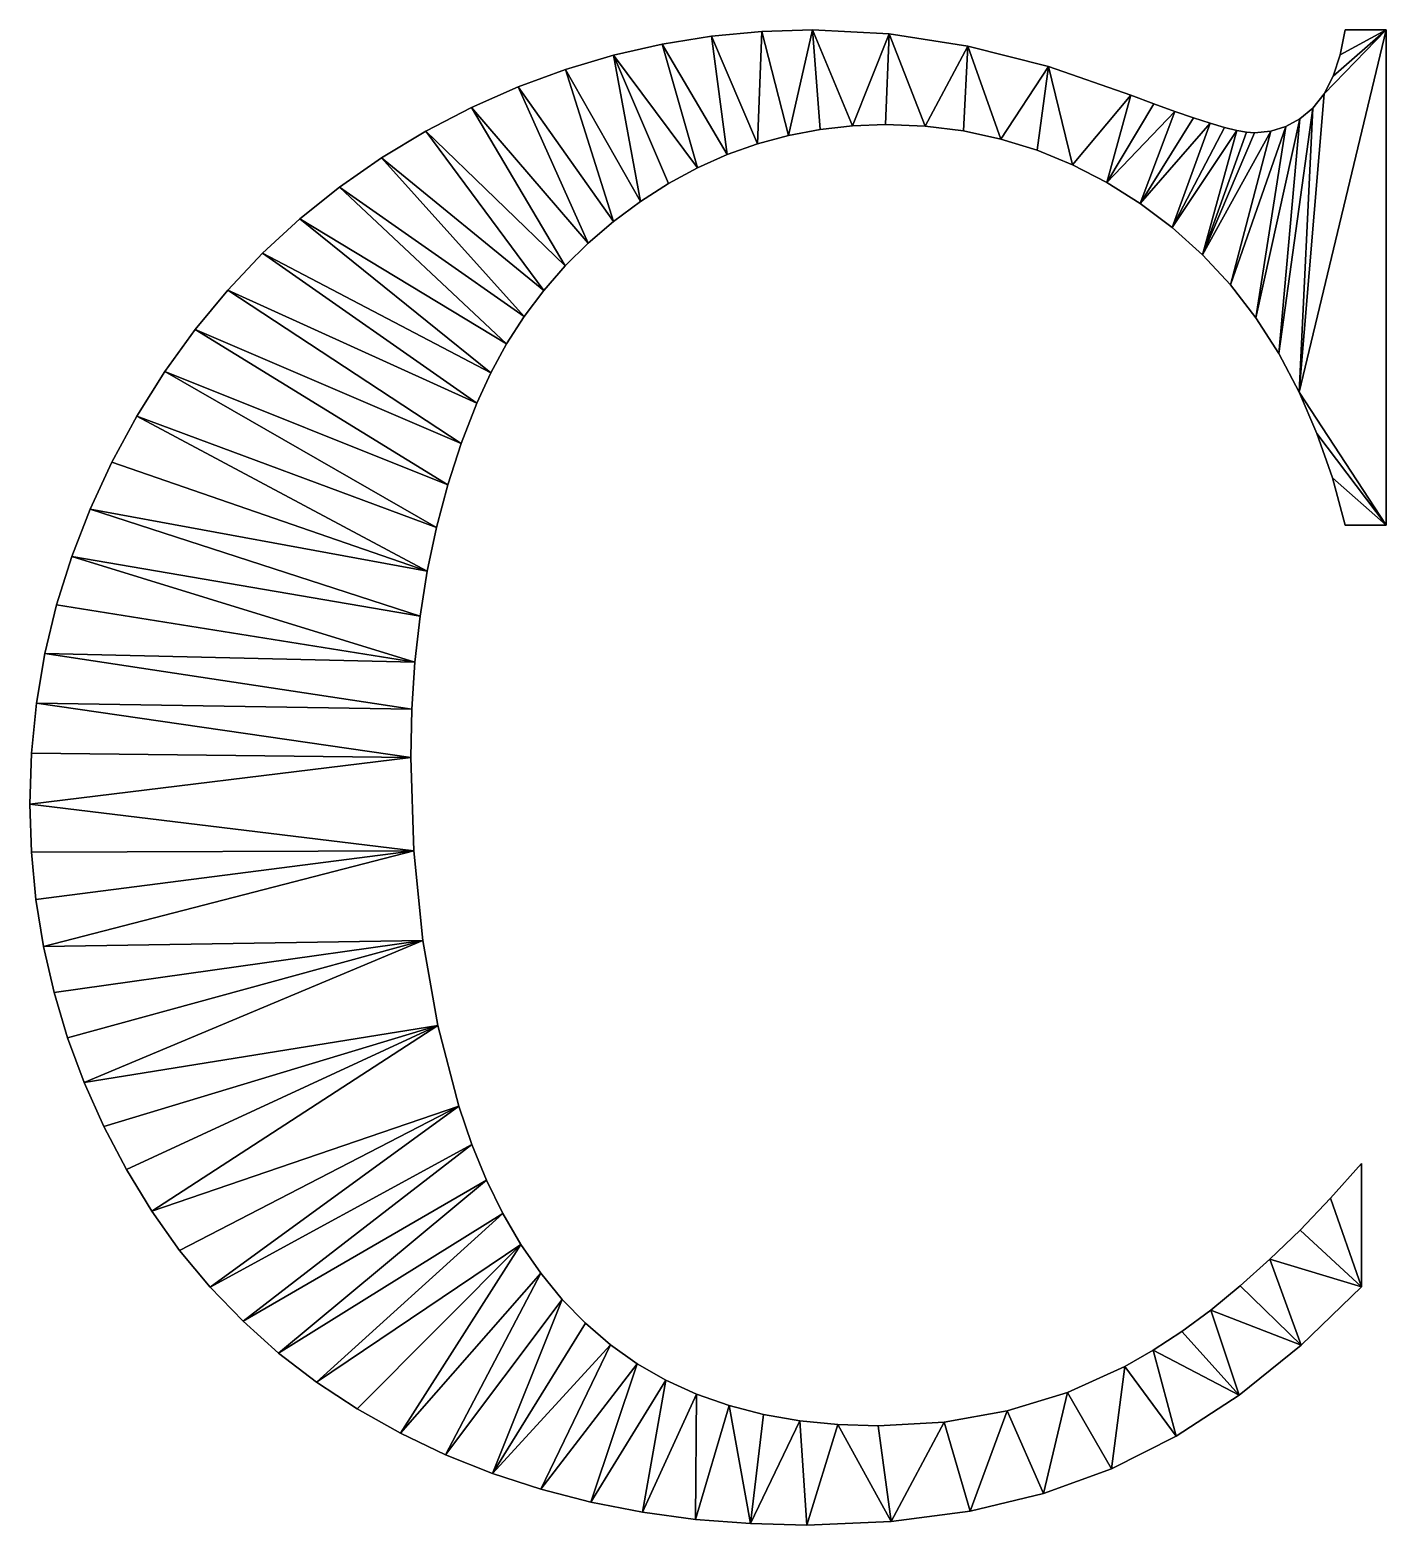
# Model space of a CAD drawing. Header units: metres. Extents: x 0.056 to 0.941, y -0.021 to 0.954.
import ezdxf

# ---------------------------------------------------------------- set-up
doc = ezdxf.new("R2010")
doc.units = ezdxf.units.M

msp = doc.modelspace()

# ---------------------------------------------------------------- meshes
at = {"layer": 'Armanisoft_0', "linetype": 'CONTINUOUS'}
mesh = msp.add_polyface(dxfattribs=at)
corners = [(0.343823, 0.90363), (0.420006, 0.815208), (0.404839, 0.800217), (0.374194, 0.917065), (0.436386, 0.829227), (0.405035, 0.928433), (0.453981, 0.842276), (0.436348, 0.937733), (0.491281, 0.864263), (0.472407, 0.854055), (0.468132, 0.944967), (0.510604, 0.8729), (0.500387, 0.950135), (0.530376, 0.879967), (0.533113, 0.953235), (0.550596, 0.885463), (0.566311, 0.954268), (0.592383, 0.891745), (0.571265, 0.88939), (0.616396, 0.951611), (0.343823, 0.90363, 0.229421), (0.404839, 0.800217, 0.229421), (0.420006, 0.815208, 0.229421), (0.374194, 0.917065, 0.229421), (0.436386, 0.829227, 0.229421), (0.405035, 0.928433, 0.229421), (0.453981, 0.842276, 0.229421), (0.436348, 0.937733, 0.229421), (0.472407, 0.854055, 0.229421), (0.491281, 0.864263, 0.229421), (0.468132, 0.944967, 0.229421), (0.510604, 0.8729, 0.229421), (0.500387, 0.950135, 0.229421), (0.530376, 0.879967, 0.229421), (0.533113, 0.953235, 0.229421), (0.550596, 0.885463, 0.229421), (0.566311, 0.954268, 0.229421), (0.571265, 0.88939, 0.229421), (0.592383, 0.891745, 0.229421), (0.616396, 0.951611, 0.229421), (0.592383, 0.891745), (0.61395, 0.89253), (0.61395, 0.89253, 0.229421), (0.592383, 0.891745, 0.229421), (0.571265, 0.88939), (0.571265, 0.88939, 0.229421), (0.550596, 0.885463), (0.550596, 0.885463, 0.229421), (0.530376, 0.879967), (0.530376, 0.879967, 0.229421), (0.510604, 0.8729), (0.510604, 0.8729, 0.229421), (0.491281, 0.864263), (0.491281, 0.864263, 0.229421), (0.472407, 0.854055), (0.472407, 0.854055, 0.229421), (0.453981, 0.842276), (0.453981, 0.842276, 0.229421), (0.436386, 0.829227), (0.436386, 0.829227, 0.229421), (0.420006, 0.815208), (0.420006, 0.815208, 0.229421), (0.404839, 0.800217), (0.404839, 0.800217, 0.229421), (0.390886, 0.784256), (0.390886, 0.784256, 0.229421), (0.378147, 0.767323), (0.378147, 0.767323, 0.229421), (0.366622, 0.74942), (0.366622, 0.74942, 0.229421), (0.405035, 0.928433), (0.374194, 0.917065), (0.374194, 0.917065, 0.229421), (0.405035, 0.928433, 0.229421), (0.436348, 0.937733), (0.436348, 0.937733, 0.229421), (0.468132, 0.944967), (0.468132, 0.944967, 0.229421), (0.500387, 0.950135), (0.500387, 0.950135, 0.229421), (0.533113, 0.953235), (0.533113, 0.953235, 0.229421), (0.566311, 0.954268), (0.566311, 0.954268, 0.229421), (0.616396, 0.951611), (0.616396, 0.951611, 0.229421)]
mesh.append_faces([[corners[k] for k in face] for face in [(0, 1, 2), (3, 4, 1), (3, 1, 0), (5, 6, 4), (5, 4, 3), (7, 8, 9), (7, 9, 6), (7, 6, 5), (10, 11, 8), (10, 8, 7), (12, 13, 11), (12, 11, 10), (14, 15, 13), (14, 13, 12), (16, 17, 18), (16, 18, 15), (16, 15, 14), (19, 17, 16), (20, 21, 22), (23, 22, 24), (23, 20, 22), (25, 24, 26), (25, 23, 24), (27, 28, 29), (27, 26, 28), (27, 25, 26), (30, 29, 31), (30, 27, 29), (32, 31, 33), (32, 30, 31), (34, 33, 35), (34, 32, 33), (36, 37, 38), (36, 35, 37), (36, 34, 35), (39, 36, 38), (40, 41, 42, 43), (44, 40, 43, 45), (46, 44, 45, 47), (48, 46, 47, 49), (50, 48, 49, 51), (52, 50, 51, 53), (54, 52, 53, 55), (56, 54, 55, 57), (58, 56, 57, 59), (60, 58, 59, 61), (62, 60, 61, 63), (64, 62, 63, 65), (66, 64, 65, 67), (68, 66, 67, 69), (70, 71, 72, 73), (74, 70, 73, 75), (76, 74, 75, 77), (78, 76, 77, 79), (80, 78, 79, 81), (82, 80, 81, 83), (84, 82, 83, 85)]])
mesh = msp.add_polyface(dxfattribs=at)
corners = [(0.616396, 0.951611), (0.639724, 0.89148), (0.61395, 0.89253), (0.592383, 0.891745), (0.667702, 0.943639), (0.68922, 0.883072), (0.664814, 0.888327), (0.72023, 0.930351), (0.735977, 0.866257), (0.712941, 0.875716), (0.773979, 0.911749), (0.758329, 0.854697), (0.789084, 0.905994), (0.802753, 0.901007), (0.779996, 0.841035), (0.814984, 0.896787), (0.825779, 0.893334), (0.800979, 0.825271), (0.835138, 0.890648), (0.843059, 0.88873), (0.820803, 0.807524), (0.616396, 0.951611, 0.229421), (0.61395, 0.89253, 0.229421), (0.639724, 0.89148, 0.229421), (0.592383, 0.891745, 0.229421), (0.667702, 0.943639, 0.229421), (0.664814, 0.888327, 0.229421), (0.68922, 0.883072, 0.229421), (0.72023, 0.930351, 0.229421), (0.712941, 0.875716, 0.229421), (0.735977, 0.866257, 0.229421), (0.773979, 0.911749, 0.229421), (0.758329, 0.854697, 0.229421), (0.789084, 0.905994, 0.229421), (0.802753, 0.901007, 0.229421), (0.779996, 0.841035, 0.229421), (0.814984, 0.896787, 0.229421), (0.825779, 0.893334, 0.229421), (0.800979, 0.825271, 0.229421), (0.835138, 0.890648, 0.229421), (0.843059, 0.88873, 0.229421), (0.820803, 0.807524, 0.229421), (0.820803, 0.807524), (0.838995, 0.787913), (0.838995, 0.787913, 0.229421), (0.820803, 0.807524, 0.229421), (0.800979, 0.825271), (0.800979, 0.825271, 0.229421), (0.779996, 0.841035), (0.779996, 0.841035, 0.229421), (0.758329, 0.854697), (0.758329, 0.854697, 0.229421), (0.735977, 0.866257), (0.735977, 0.866257, 0.229421), (0.712941, 0.875716), (0.712941, 0.875716, 0.229421), (0.68922, 0.883072), (0.68922, 0.883072, 0.229421), (0.664814, 0.888327), (0.664814, 0.888327, 0.229421), (0.639724, 0.89148), (0.639724, 0.89148, 0.229421), (0.61395, 0.89253), (0.61395, 0.89253, 0.229421), (0.667702, 0.943639), (0.616396, 0.951611), (0.616396, 0.951611, 0.229421), (0.667702, 0.943639, 0.229421), (0.72023, 0.930351), (0.72023, 0.930351, 0.229421), (0.773979, 0.911749), (0.773979, 0.911749, 0.229421), (0.789084, 0.905994), (0.789084, 0.905994, 0.229421), (0.802753, 0.901007), (0.802753, 0.901007, 0.229421), (0.814984, 0.896787), (0.814984, 0.896787, 0.229421), (0.825779, 0.893334), (0.825779, 0.893334, 0.229421), (0.835138, 0.890648), (0.835138, 0.890648, 0.229421)]
mesh.append_faces([[corners[k] for k in face] for face in [(0, 1, 2), (0, 2, 3), (4, 5, 6), (4, 6, 1), (4, 1, 0), (7, 8, 9), (7, 9, 5), (7, 5, 4), (10, 11, 8), (10, 8, 7), (12, 11, 10), (13, 14, 11), (13, 11, 12), (15, 14, 13), (16, 17, 14), (16, 14, 15), (18, 17, 16), (19, 20, 17), (19, 17, 18), (21, 22, 23), (21, 24, 22), (25, 26, 27), (25, 23, 26), (25, 21, 23), (28, 29, 30), (28, 27, 29), (28, 25, 27), (31, 30, 32), (31, 28, 30), (33, 31, 32), (34, 32, 35), (34, 33, 32), (36, 34, 35), (37, 35, 38), (37, 36, 35), (39, 37, 38), (40, 38, 41), (40, 39, 38), (42, 43, 44, 45), (46, 42, 45, 47), (48, 46, 47, 49), (50, 48, 49, 51), (52, 50, 51, 53), (54, 52, 53, 55), (56, 54, 55, 57), (58, 56, 57, 59), (60, 58, 59, 61), (62, 60, 61, 63), (64, 65, 66, 67), (68, 64, 67, 69), (70, 68, 69, 71), (72, 70, 71, 73), (74, 72, 73, 75), (76, 74, 75, 77), (78, 76, 77, 79), (80, 78, 79, 81)]])
mesh = msp.add_polyface(dxfattribs=at)
corners = [(0.905473, 0.661894), (0.940549, 0.631098), (0.913872, 0.631098), (0.895442, 0.690826), (0.883778, 0.717894), (0.940549, 0.954268), (0.849544, 0.887579), (0.820803, 0.807524), (0.843059, 0.88873), (0.854592, 0.887195), (0.865246, 0.888199), (0.838995, 0.787913), (0.875158, 0.891209), (0.855555, 0.766438), (0.884328, 0.896227), (0.870483, 0.743098), (0.892757, 0.903252), (0.90012, 0.912462), (0.906093, 0.924034), (0.910677, 0.93797), (0.913872, 0.954268), (0.905473, 0.661894, 0.229421), (0.913872, 0.631098, 0.229421), (0.940549, 0.631098, 0.229421), (0.895442, 0.690826, 0.229421), (0.883778, 0.717894, 0.229421), (0.940549, 0.954268, 0.229421), (0.849544, 0.887579, 0.229421), (0.843059, 0.88873, 0.229421), (0.820803, 0.807524, 0.229421), (0.854592, 0.887195, 0.229421), (0.865246, 0.888199, 0.229421), (0.838995, 0.787913, 0.229421), (0.875158, 0.891209, 0.229421), (0.855555, 0.766438, 0.229421), (0.884328, 0.896227, 0.229421), (0.870483, 0.743098, 0.229421), (0.892757, 0.903252, 0.229421), (0.90012, 0.912462, 0.229421), (0.906093, 0.924034, 0.229421), (0.910677, 0.93797, 0.229421), (0.913872, 0.954268, 0.229421), (0.940549, 0.631098), (0.940549, 0.954268), (0.940549, 0.954268, 0.229421), (0.940549, 0.631098, 0.229421), (0.905473, 0.661894), (0.913872, 0.631098), (0.913872, 0.631098, 0.229421), (0.905473, 0.661894, 0.229421), (0.895442, 0.690826), (0.895442, 0.690826, 0.229421), (0.883778, 0.717894), (0.883778, 0.717894, 0.229421), (0.870483, 0.743098), (0.870483, 0.743098, 0.229421), (0.855555, 0.766438), (0.855555, 0.766438, 0.229421), (0.838995, 0.787913), (0.838995, 0.787913, 0.229421), (0.843059, 0.88873), (0.835138, 0.890648), (0.835138, 0.890648, 0.229421), (0.843059, 0.88873, 0.229421), (0.849544, 0.887579), (0.849544, 0.887579, 0.229421), (0.854592, 0.887195), (0.854592, 0.887195, 0.229421), (0.865246, 0.888199), (0.865246, 0.888199, 0.229421), (0.875158, 0.891209), (0.875158, 0.891209, 0.229421), (0.884328, 0.896227), (0.884328, 0.896227, 0.229421), (0.892757, 0.903252), (0.892757, 0.903252, 0.229421), (0.90012, 0.912462), (0.90012, 0.912462, 0.229421), (0.906093, 0.924034), (0.906093, 0.924034, 0.229421), (0.910677, 0.93797), (0.910677, 0.93797, 0.229421), (0.913872, 0.954268), (0.913872, 0.954268, 0.229421)]
mesh.append_faces([[corners[k] for k in face] for face in [(0, 1, 2), (3, 1, 0), (4, 5, 1), (4, 1, 3), (6, 7, 8), (9, 7, 6), (10, 11, 7), (10, 7, 9), (12, 13, 11), (12, 11, 10), (14, 15, 13), (14, 13, 12), (16, 4, 15), (16, 15, 14), (17, 5, 4), (17, 4, 16), (18, 5, 17), (19, 5, 18), (20, 5, 19), (21, 22, 23), (24, 21, 23), (25, 23, 26), (25, 24, 23), (27, 28, 29), (30, 27, 29), (31, 29, 32), (31, 30, 29), (33, 32, 34), (33, 31, 32), (35, 34, 36), (35, 33, 34), (37, 36, 25), (37, 35, 36), (38, 25, 26), (38, 37, 25), (39, 38, 26), (40, 39, 26), (41, 40, 26), (42, 43, 44, 45), (46, 47, 48, 49), (50, 46, 49, 51), (52, 50, 51, 53), (54, 52, 53, 55), (56, 54, 55, 57), (58, 56, 57, 59), (60, 61, 62, 63), (64, 60, 63, 65), (66, 64, 65, 67), (68, 66, 67, 69), (70, 68, 69, 71), (72, 70, 71, 73), (74, 72, 73, 75), (76, 74, 75, 77), (78, 76, 77, 79), (80, 78, 79, 81), (82, 80, 81, 83), (43, 82, 83, 44)]])
mesh = msp.add_polyface(dxfattribs=at)
corners = [(0.125455, 0.70229), (0.32095, 0.629539), (0.31489, 0.601017), (0.109092, 0.67215), (0.143672, 0.731378), (0.328358, 0.657327), (0.163415, 0.758792), (0.337112, 0.684381), (0.184684, 0.784533), (0.347212, 0.710701), (0.20748, 0.8086), (0.35631, 0.730546), (0.231802, 0.830993), (0.366622, 0.74942), (0.25765, 0.851712), (0.378147, 0.767323), (0.285024, 0.870757), (0.390886, 0.784256), (0.313924, 0.888129), (0.404839, 0.800217), (0.343823, 0.90363), (0.109092, 0.67215, 0.229421), (0.094911, 0.641581, 0.229421), (0.31489, 0.601017, 0.229421), (0.125455, 0.70229, 0.229421), (0.32095, 0.629539, 0.229421), (0.143672, 0.731378, 0.229421), (0.328358, 0.657327, 0.229421), (0.163415, 0.758792, 0.229421), (0.337112, 0.684381, 0.229421), (0.184684, 0.784533, 0.229421), (0.347212, 0.710701, 0.229421), (0.20748, 0.8086, 0.229421), (0.35631, 0.730546, 0.229421), (0.231802, 0.830993, 0.229421), (0.366622, 0.74942, 0.229421), (0.25765, 0.851712, 0.229421), (0.378147, 0.767323, 0.229421), (0.285024, 0.870757, 0.229421), (0.390886, 0.784256, 0.229421), (0.313924, 0.888129, 0.229421), (0.404839, 0.800217, 0.229421), (0.343823, 0.90363, 0.229421), (0.35631, 0.730546), (0.366622, 0.74942), (0.366622, 0.74942, 0.229421), (0.35631, 0.730546, 0.229421), (0.347212, 0.710701), (0.347212, 0.710701, 0.229421), (0.337112, 0.684381), (0.337112, 0.684381, 0.229421), (0.328358, 0.657327), (0.328358, 0.657327, 0.229421), (0.32095, 0.629539), (0.32095, 0.629539, 0.229421), (0.109092, 0.67215), (0.094911, 0.641581), (0.094911, 0.641581, 0.229421), (0.109092, 0.67215, 0.229421), (0.125455, 0.70229), (0.125455, 0.70229, 0.229421), (0.143672, 0.731378), (0.143672, 0.731378, 0.229421), (0.163415, 0.758792), (0.163415, 0.758792, 0.229421), (0.184684, 0.784533), (0.184684, 0.784533, 0.229421), (0.20748, 0.8086), (0.20748, 0.8086, 0.229421), (0.231802, 0.830993), (0.231802, 0.830993, 0.229421), (0.25765, 0.851712), (0.25765, 0.851712, 0.229421), (0.285024, 0.870757), (0.285024, 0.870757, 0.229421), (0.313924, 0.888129), (0.313924, 0.888129, 0.229421), (0.343823, 0.90363), (0.343823, 0.90363, 0.229421), (0.374194, 0.917065), (0.374194, 0.917065, 0.229421)]
mesh.append_faces([[corners[k] for k in face] for face in [(0, 1, 2), (0, 2, 3), (4, 5, 1), (4, 1, 0), (6, 7, 5), (6, 5, 4), (8, 9, 7), (8, 7, 6), (10, 11, 9), (10, 9, 8), (12, 13, 11), (12, 11, 10), (14, 15, 13), (14, 13, 12), (16, 17, 15), (16, 15, 14), (18, 19, 17), (18, 17, 16), (20, 19, 18), (21, 22, 23), (24, 23, 25), (24, 21, 23), (26, 25, 27), (26, 24, 25), (28, 27, 29), (28, 26, 27), (30, 29, 31), (30, 28, 29), (32, 31, 33), (32, 30, 31), (34, 33, 35), (34, 32, 33), (36, 35, 37), (36, 34, 35), (38, 37, 39), (38, 36, 37), (40, 39, 41), (40, 38, 39), (42, 40, 41), (43, 44, 45, 46), (47, 43, 46, 48), (49, 47, 48, 50), (51, 49, 50, 52), (53, 51, 52, 54), (55, 56, 57, 58), (59, 55, 58, 60), (61, 59, 60, 62), (63, 61, 62, 64), (65, 63, 64, 66), (67, 65, 66, 68), (69, 67, 68, 70), (71, 69, 70, 72), (73, 71, 72, 74), (75, 73, 74, 76), (77, 75, 76, 78), (79, 77, 78, 80)]])
mesh = msp.add_polyface(dxfattribs=at)
corners = [(0.091035, 0.267506), (0.311987, 0.360214), (0.321826, 0.304694), (0.071371, 0.32623), (0.08022, 0.29664), (0.064489, 0.356276), (0.306084, 0.418513), (0.059573, 0.386778), (0.056623, 0.417737), (0.05564, 0.449151), (0.304116, 0.479592), (0.056731, 0.482296), (0.060004, 0.515012), (0.304789, 0.511049), (0.065458, 0.547298), (0.306809, 0.541772), (0.073094, 0.579155), (0.082912, 0.610583), (0.310176, 0.571761), (0.094911, 0.641581), (0.31489, 0.601017), (0.109092, 0.67215), (0.091035, 0.267506, 0.229421), (0.321826, 0.304694, 0.229421), (0.311987, 0.360214, 0.229421), (0.08022, 0.29664, 0.229421), (0.071371, 0.32623, 0.229421), (0.064489, 0.356276, 0.229421), (0.306084, 0.418513, 0.229421), (0.059573, 0.386778, 0.229421), (0.056623, 0.417737, 0.229421), (0.05564, 0.449151, 0.229421), (0.304116, 0.479592, 0.229421), (0.056731, 0.482296, 0.229421), (0.060004, 0.515012, 0.229421), (0.304789, 0.511049, 0.229421), (0.065458, 0.547298, 0.229421), (0.306809, 0.541772, 0.229421), (0.073094, 0.579155, 0.229421), (0.082912, 0.610583, 0.229421), (0.310176, 0.571761, 0.229421), (0.094911, 0.641581, 0.229421), (0.31489, 0.601017, 0.229421), (0.31489, 0.601017), (0.32095, 0.629539), (0.32095, 0.629539, 0.229421), (0.31489, 0.601017, 0.229421), (0.310176, 0.571761), (0.310176, 0.571761, 0.229421), (0.306809, 0.541772), (0.306809, 0.541772, 0.229421), (0.304789, 0.511049), (0.304789, 0.511049, 0.229421), (0.304116, 0.479592), (0.304116, 0.479592, 0.229421), (0.306084, 0.418513), (0.306084, 0.418513, 0.229421), (0.311987, 0.360214), (0.311987, 0.360214, 0.229421), (0.321826, 0.304694), (0.321826, 0.304694, 0.229421), (0.071371, 0.32623), (0.08022, 0.29664), (0.08022, 0.29664, 0.229421), (0.071371, 0.32623, 0.229421), (0.064489, 0.356276), (0.064489, 0.356276, 0.229421), (0.059573, 0.386778), (0.059573, 0.386778, 0.229421), (0.056623, 0.417737), (0.056623, 0.417737, 0.229421), (0.05564, 0.449151), (0.05564, 0.449151, 0.229421), (0.056731, 0.482296), (0.056731, 0.482296, 0.229421), (0.060004, 0.515012), (0.060004, 0.515012, 0.229421), (0.065458, 0.547298), (0.065458, 0.547298, 0.229421), (0.073094, 0.579155), (0.073094, 0.579155, 0.229421), (0.082912, 0.610583), (0.082912, 0.610583, 0.229421), (0.094911, 0.641581), (0.094911, 0.641581, 0.229421)]
mesh.append_faces([[corners[k] for k in face] for face in [(0, 1, 2), (3, 1, 4), (5, 6, 1), (5, 1, 3), (7, 6, 5), (8, 6, 7), (9, 10, 6), (9, 6, 8), (11, 10, 9), (12, 13, 10), (12, 10, 11), (14, 15, 13), (14, 13, 12), (16, 15, 14), (17, 18, 15), (17, 15, 16), (19, 20, 18), (19, 18, 17), (21, 20, 19), (22, 23, 24), (25, 22, 24), (26, 25, 24), (27, 24, 28), (27, 26, 24), (29, 27, 28), (30, 29, 28), (31, 28, 32), (31, 30, 28), (33, 31, 32), (34, 32, 35), (34, 33, 32), (36, 35, 37), (36, 34, 35), (38, 36, 37), (39, 37, 40), (39, 38, 37), (41, 40, 42), (41, 39, 40), (43, 44, 45, 46), (47, 43, 46, 48), (49, 47, 48, 50), (51, 49, 50, 52), (53, 51, 52, 54), (55, 53, 54, 56), (57, 55, 56, 58), (59, 57, 58, 60), (61, 62, 63, 64), (65, 61, 64, 66), (67, 65, 66, 68), (69, 67, 68, 70), (71, 69, 70, 72), (73, 71, 72, 74), (75, 73, 74, 76), (77, 75, 76, 78), (79, 77, 78, 80), (81, 79, 80, 82), (83, 81, 82, 84)]])
mesh = msp.add_polyface(dxfattribs=at)
corners = [(0.924543, 0.134224), (0.864746, 0.152082), (0.884426, 0.171197), (0.904358, 0.192025), (0.924543, 0.214567), (0.885109, 0.096023), (0.826142, 0.118993), (0.845318, 0.134681), (0.844768, 0.063487), (0.788548, 0.092757), (0.807219, 0.105018), (0.80352, 0.036615), (0.770129, 0.082209), (0.761364, 0.015408), (0.732627, 0.06525), (0.421644, -0.006344), (0.451923, 0.083949), (0.470637, 0.073203), (0.389014, 0.002092), (0.434456, 0.096349), (0.357428, 0.012402), (0.403013, 0.125913), (0.418174, 0.110353), (0.924543, 0.134224, 0.229421), (0.884426, 0.171197, 0.229421), (0.864746, 0.152082, 0.229421), (0.904358, 0.192025, 0.229421), (0.924543, 0.214567, 0.229421), (0.885109, 0.096023, 0.229421), (0.845318, 0.134681, 0.229421), (0.826142, 0.118993, 0.229421), (0.844768, 0.063487, 0.229421), (0.807219, 0.105018, 0.229421), (0.788548, 0.092757, 0.229421), (0.80352, 0.036615, 0.229421), (0.770129, 0.082209, 0.229421), (0.761364, 0.015408, 0.229421), (0.732627, 0.06525, 0.229421), (0.421644, -0.006344, 0.229421), (0.470637, 0.073203, 0.229421), (0.451923, 0.083949, 0.229421), (0.389014, 0.002092, 0.229421), (0.434456, 0.096349, 0.229421), (0.357428, 0.012402, 0.229421), (0.418174, 0.110353, 0.229421), (0.403013, 0.125913, 0.229421), (0.326886, 0.024587, 0.229421), (0.388974, 0.143029, 0.229421), (0.913872, 0.631098), (0.940549, 0.631098), (0.940549, 0.631098, 0.229421), (0.913872, 0.631098, 0.229421), (0.388974, 0.143029), (0.376056, 0.161702), (0.376056, 0.161702, 0.229421), (0.388974, 0.143029, 0.229421), (0.403013, 0.125913), (0.403013, 0.125913, 0.229421), (0.418174, 0.110353), (0.418174, 0.110353, 0.229421), (0.434456, 0.096349), (0.434456, 0.096349, 0.229421), (0.451923, 0.083949), (0.451923, 0.083949, 0.229421), (0.470637, 0.073203), (0.470637, 0.073203, 0.229421), (0.490598, 0.064111), (0.490598, 0.064111, 0.229421), (0.511806, 0.056671), (0.511806, 0.056671, 0.229421), (0.534262, 0.050885), (0.534262, 0.050885, 0.229421), (0.732627, 0.06525), (0.693289, 0.053136), (0.693289, 0.053136, 0.229421), (0.732627, 0.06525, 0.229421), (0.770129, 0.082209), (0.770129, 0.082209, 0.229421), (0.788548, 0.092757), (0.788548, 0.092757, 0.229421), (0.807219, 0.105018), (0.807219, 0.105018, 0.229421), (0.826142, 0.118993), (0.826142, 0.118993, 0.229421), (0.845318, 0.134681), (0.845318, 0.134681, 0.229421), (0.864746, 0.152082), (0.864746, 0.152082, 0.229421), (0.884426, 0.171197), (0.884426, 0.171197, 0.229421), (0.904358, 0.192025), (0.904358, 0.192025, 0.229421), (0.924543, 0.214567), (0.924543, 0.214567, 0.229421), (0.924543, 0.134224), (0.924543, 0.134224, 0.229421), (0.885109, 0.096023), (0.885109, 0.096023, 0.229421), (0.844768, 0.063487), (0.844768, 0.063487, 0.229421), (0.80352, 0.036615), (0.80352, 0.036615, 0.229421)]
mesh.append_faces([[corners[k] for k in face] for face in [(0, 1, 2), (0, 2, 3), (0, 3, 4), (5, 6, 7), (5, 7, 1), (5, 1, 0), (8, 9, 10), (8, 10, 6), (8, 6, 5), (11, 12, 9), (11, 9, 8), (13, 14, 12), (15, 16, 17), (18, 19, 16), (20, 21, 22), (20, 22, 19), (23, 24, 25), (23, 26, 24), (23, 27, 26), (28, 29, 30), (28, 25, 29), (28, 23, 25), (31, 32, 33), (31, 30, 32), (31, 28, 30), (34, 33, 35), (34, 31, 33), (36, 35, 37), (38, 39, 40), (41, 40, 42), (43, 44, 45), (43, 42, 44), (46, 45, 47), (48, 49, 50, 51), (52, 53, 54, 55), (56, 52, 55, 57), (58, 56, 57, 59), (60, 58, 59, 61), (62, 60, 61, 63), (64, 62, 63, 65), (66, 64, 65, 67), (68, 66, 67, 69), (70, 68, 69, 71), (72, 73, 74, 75), (76, 72, 75, 77), (78, 76, 77, 79), (80, 78, 79, 81), (82, 80, 81, 83), (84, 82, 83, 85), (86, 84, 85, 87), (88, 86, 87, 89), (90, 88, 89, 91), (92, 90, 91, 93), (94, 92, 93, 95), (96, 94, 95, 97), (98, 96, 97, 99), (100, 98, 99, 101)]])
mesh = msp.add_polyface(dxfattribs=at)
corners = [(0.326886, 0.024587), (0.388974, 0.143029), (0.403013, 0.125913), (0.357428, 0.012402), (0.297389, 0.038647), (0.376056, 0.161702), (0.269241, 0.054456), (0.24275, 0.07189), (0.36426, 0.181931), (0.217913, 0.090949), (0.353585, 0.203715), (0.194732, 0.111631), (0.344032, 0.227056), (0.173207, 0.133939), (0.3356, 0.251954), (0.153337, 0.157871), (0.135123, 0.183427), (0.321826, 0.304694), (0.118564, 0.210608), (0.103816, 0.238829), (0.091035, 0.267506), (0.08022, 0.29664), (0.311987, 0.360214), (0.326886, 0.024587, 0.229421), (0.357428, 0.012402, 0.229421), (0.403013, 0.125913, 0.229421), (0.297389, 0.038647, 0.229421), (0.388974, 0.143029, 0.229421), (0.376056, 0.161702, 0.229421), (0.269241, 0.054456, 0.229421), (0.24275, 0.07189, 0.229421), (0.36426, 0.181931, 0.229421), (0.217913, 0.090949, 0.229421), (0.353585, 0.203715, 0.229421), (0.194732, 0.111631, 0.229421), (0.344032, 0.227056, 0.229421), (0.173207, 0.133939, 0.229421), (0.3356, 0.251954, 0.229421), (0.153337, 0.157871, 0.229421), (0.135123, 0.183427, 0.229421), (0.321826, 0.304694, 0.229421), (0.118564, 0.210608, 0.229421), (0.103816, 0.238829, 0.229421), (0.091035, 0.267506, 0.229421), (0.3356, 0.251954), (0.321826, 0.304694), (0.321826, 0.304694, 0.229421), (0.3356, 0.251954, 0.229421), (0.344032, 0.227056), (0.344032, 0.227056, 0.229421), (0.353585, 0.203715), (0.353585, 0.203715, 0.229421), (0.36426, 0.181931), (0.36426, 0.181931, 0.229421), (0.376056, 0.161702), (0.376056, 0.161702, 0.229421), (0.326886, 0.024587), (0.357428, 0.012402), (0.357428, 0.012402, 0.229421), (0.326886, 0.024587, 0.229421), (0.297389, 0.038647), (0.297389, 0.038647, 0.229421), (0.269241, 0.054456), (0.269241, 0.054456, 0.229421), (0.24275, 0.07189), (0.24275, 0.07189, 0.229421), (0.217913, 0.090949), (0.217913, 0.090949, 0.229421), (0.194732, 0.111631), (0.194732, 0.111631, 0.229421), (0.173207, 0.133939), (0.173207, 0.133939, 0.229421), (0.153337, 0.157871), (0.153337, 0.157871, 0.229421), (0.135123, 0.183427), (0.135123, 0.183427, 0.229421), (0.118564, 0.210608), (0.118564, 0.210608, 0.229421), (0.103816, 0.238829), (0.103816, 0.238829, 0.229421), (0.091035, 0.267506), (0.091035, 0.267506, 0.229421), (0.08022, 0.29664), (0.08022, 0.29664, 0.229421)]
mesh.append_faces([[corners[k] for k in face] for face in [(0, 1, 2), (0, 2, 3), (4, 5, 1), (4, 1, 0), (6, 5, 4), (7, 8, 5), (7, 5, 6), (9, 10, 8), (9, 8, 7), (11, 12, 10), (11, 10, 9), (13, 14, 12), (13, 12, 11), (15, 14, 13), (16, 17, 14), (16, 14, 15), (18, 17, 16), (19, 17, 18), (20, 17, 19), (21, 22, 20), (23, 24, 25), (26, 27, 28), (26, 23, 27), (29, 26, 28), (30, 28, 31), (30, 29, 28), (32, 31, 33), (32, 30, 31), (34, 33, 35), (34, 32, 33), (36, 35, 37), (36, 34, 35), (38, 36, 37), (39, 37, 40), (39, 38, 37), (41, 39, 40), (42, 41, 40), (43, 42, 40), (44, 45, 46, 47), (48, 44, 47, 49), (50, 48, 49, 51), (52, 50, 51, 53), (54, 52, 53, 55), (56, 57, 58, 59), (60, 56, 59, 61), (62, 60, 61, 63), (64, 62, 63, 65), (66, 64, 65, 67), (68, 66, 67, 69), (70, 68, 69, 71), (72, 70, 71, 73), (74, 72, 73, 75), (76, 74, 75, 77), (78, 76, 77, 79), (80, 78, 79, 81), (82, 80, 81, 83)]])
mesh = msp.add_polyface(dxfattribs=at)
corners = [(0.761364, 0.015408), (0.770129, 0.082209), (0.80352, 0.036615), (0.716985, -0.00067), (0.693289, 0.053136), (0.732627, 0.06525), (0.669066, -0.012154), (0.652117, 0.045868), (0.617607, -0.019045), (0.582914, 0.044272), (0.609111, 0.043445), (0.562609, -0.021341), (0.557964, 0.046752), (0.525801, -0.020404), (0.511806, 0.056671), (0.534262, 0.050885), (0.490038, -0.017592), (0.490598, 0.064111), (0.455319, -0.012906), (0.470637, 0.073203), (0.421644, -0.006344), (0.389014, 0.002092), (0.451923, 0.083949), (0.357428, 0.012402), (0.434456, 0.096349), (0.761364, 0.015408, 0.229421), (0.80352, 0.036615, 0.229421), (0.770129, 0.082209, 0.229421), (0.716985, -0.00067, 0.229421), (0.732627, 0.06525, 0.229421), (0.693289, 0.053136, 0.229421), (0.669066, -0.012154, 0.229421), (0.652117, 0.045868, 0.229421), (0.617607, -0.019045, 0.229421), (0.609111, 0.043445, 0.229421), (0.582914, 0.044272, 0.229421), (0.562609, -0.021341, 0.229421), (0.557964, 0.046752, 0.229421), (0.525801, -0.020404, 0.229421), (0.534262, 0.050885, 0.229421), (0.511806, 0.056671, 0.229421), (0.490038, -0.017592, 0.229421), (0.490598, 0.064111, 0.229421), (0.455319, -0.012906, 0.229421), (0.470637, 0.073203, 0.229421), (0.421644, -0.006344, 0.229421), (0.389014, 0.002092, 0.229421), (0.451923, 0.083949, 0.229421), (0.357428, 0.012402, 0.229421), (0.434456, 0.096349, 0.229421), (0.557964, 0.046752), (0.534262, 0.050885), (0.534262, 0.050885, 0.229421), (0.557964, 0.046752, 0.229421), (0.582914, 0.044272), (0.582914, 0.044272, 0.229421), (0.609111, 0.043445), (0.609111, 0.043445, 0.229421), (0.652117, 0.045868), (0.652117, 0.045868, 0.229421), (0.693289, 0.053136), (0.693289, 0.053136, 0.229421), (0.761364, 0.015408), (0.80352, 0.036615), (0.80352, 0.036615, 0.229421), (0.761364, 0.015408, 0.229421), (0.716985, -0.00067), (0.716985, -0.00067, 0.229421), (0.669066, -0.012154), (0.669066, -0.012154, 0.229421), (0.617607, -0.019045), (0.617607, -0.019045, 0.229421), (0.562609, -0.021341), (0.562609, -0.021341, 0.229421), (0.525801, -0.020404), (0.525801, -0.020404, 0.229421), (0.490038, -0.017592), (0.490038, -0.017592, 0.229421), (0.455319, -0.012906), (0.455319, -0.012906, 0.229421), (0.421644, -0.006344), (0.421644, -0.006344, 0.229421), (0.389014, 0.002092), (0.389014, 0.002092, 0.229421), (0.357428, 0.012402), (0.357428, 0.012402, 0.229421)]
mesh.append_faces([[corners[k] for k in face] for face in [(0, 1, 2), (3, 4, 5), (3, 5, 0), (6, 7, 4), (6, 4, 3), (8, 9, 10), (8, 10, 7), (8, 7, 6), (11, 12, 9), (11, 9, 8), (13, 14, 15), (13, 15, 12), (13, 12, 11), (16, 17, 14), (16, 14, 13), (18, 19, 17), (18, 17, 16), (20, 19, 18), (21, 22, 20), (23, 24, 21), (25, 26, 27), (28, 29, 30), (28, 25, 29), (31, 30, 32), (31, 28, 30), (33, 34, 35), (33, 32, 34), (33, 31, 32), (36, 35, 37), (36, 33, 35), (38, 39, 40), (38, 37, 39), (38, 36, 37), (41, 40, 42), (41, 38, 40), (43, 42, 44), (43, 41, 42), (45, 43, 44), (46, 45, 47), (48, 46, 49), (50, 51, 52, 53), (54, 50, 53, 55), (56, 54, 55, 57), (58, 56, 57, 59), (60, 58, 59, 61), (62, 63, 64, 65), (66, 62, 65, 67), (68, 66, 67, 69), (70, 68, 69, 71), (72, 70, 71, 73), (74, 72, 73, 75), (76, 74, 75, 77), (78, 76, 77, 79), (80, 78, 79, 81), (82, 80, 81, 83), (84, 82, 83, 85)]])

doc.saveas('drawing.dxf')
